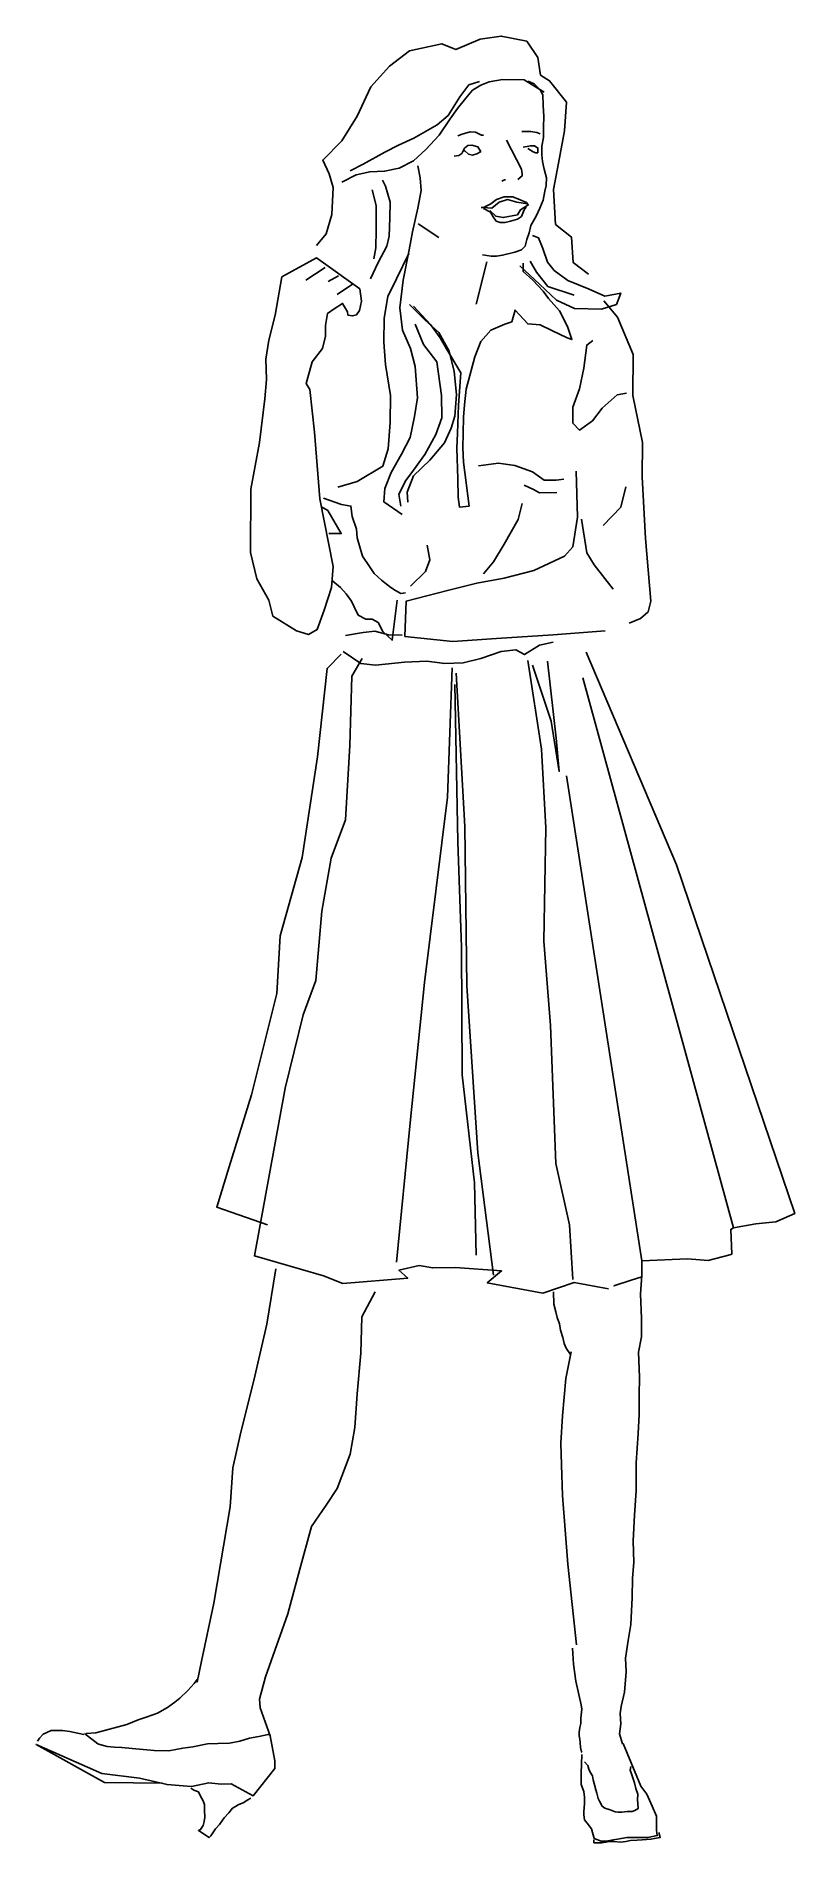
# Model space of a CAD drawing. Extents: x -0.32 to 0.1, y 0 to 1.
import ezdxf

# ---------------------------------------------------------------- set-up
doc = ezdxf.new("R2010")
doc.units = 0
doc.layers.get('0').update_dxf_attribs({"linetype": 'CONTINUOUS'})

msp = doc.modelspace()

# ---------------------------------------------------------------- linework, layer by layer
at = {"color": 0, "linetype": 'CONTINUOUS'}
for p, q in [((-0.0683, 0.8791), (-0.0742, 0.8556)), ((-0.1507, 0.8714), (-0.1564, 0.8681)), ((-0.1429, 0.8668), (-0.1513, 0.8609))]:
    msp.add_line(p, q, dxfattribs=at)
for points in [[(-0.0119, 0.8723), (-0.0204, 0.8787), (-0.0214, 0.8928), (-0.0303, 0.8998), (-0.0314, 0.9192), (-0.0285, 0.9338), (-0.0252, 0.9517), (-0.0242, 0.9677), (-0.0335, 0.9795), (-0.0386, 0.9826), (-0.04, 0.9923), (-0.0462, 1.0014), (-0.0603, 1.0042), (-0.072, 1.0026), (-0.0856, 0.9968), (-0.0933, 0.9999), (-0.1113, 0.996), (-0.1223, 0.9876), (-0.1326, 0.9761), (-0.1403, 0.9598), (-0.1488, 0.9462), (-0.1594, 0.9355), (-0.1558, 0.9279), (-0.1536, 0.9203), (-0.1543, 0.9054), (-0.1574, 0.8947), (-0.1628, 0.8881)], [(-0.0365, 0.9732), (-0.0413, 0.9762), (-0.0476, 0.98), (-0.0596, 0.9802), (-0.0671, 0.9789), (-0.0716, 0.9771), (-0.0762, 0.9742), (-0.08, 0.9698), (-0.0846, 0.9641), (-0.0887, 0.9583), (-0.0948, 0.9494), (-0.1021, 0.9413), (-0.109, 0.9351), (-0.1169, 0.931), (-0.1251, 0.9293), (-0.1333, 0.929), (-0.1409, 0.9274), (-0.1488, 0.9233)], [(-0.0724, 0.979), (-0.0783, 0.9772), (-0.0833, 0.9706), (-0.0898, 0.9602), (-0.0959, 0.9551), (-0.1088, 0.9477), (-0.1174, 0.9437), (-0.1249, 0.9398), (-0.137, 0.9332), (-0.1442, 0.9296)], [(-0.0708, 0.8829), (-0.066, 0.8823), (-0.0629, 0.8823), (-0.0596, 0.8827), (-0.0529, 0.8844), (-0.0492, 0.8858), (-0.0471, 0.8878), (-0.0461, 0.8915), (-0.0448, 0.8952), (-0.044, 0.8992), (-0.0409, 0.9044), (-0.039, 0.9088), (-0.0371, 0.9133), (-0.0362, 0.9182), (-0.0354, 0.9215), (-0.0353, 0.9257), (-0.0365, 0.9305), (-0.0375, 0.9347), (-0.0379, 0.9385), (-0.0378, 0.9433), (-0.0369, 0.9481), (-0.0369, 0.9537), (-0.0368, 0.9596), (-0.037, 0.9657), (-0.0373, 0.9716), (-0.0387, 0.9744), (-0.0421, 0.9777), (-0.0455, 0.9792)], [(-0.0864, 0.9377), (-0.0838, 0.938), (-0.0822, 0.9392), (-0.0808, 0.9421), (-0.0789, 0.9436), (-0.0767, 0.9438), (-0.0733, 0.9428), (-0.0718, 0.9404), (-0.0718, 0.94), (-0.0738, 0.939), (-0.0763, 0.9383), (-0.0785, 0.9387), (-0.0805, 0.9406), (-0.0812, 0.9406)], [(-0.0701, 0.9494), (-0.0713, 0.9494), (-0.0746, 0.951), (-0.0776, 0.9511), (-0.0821, 0.9499), (-0.0844, 0.9489)], [(-0.0575, 0.9466), (-0.0492, 0.9304), (-0.0488, 0.9278), (-0.0488, 0.9267), (-0.0511, 0.9247)], [(-0.0489, 0.9514), (-0.0466, 0.9513), (-0.0439, 0.9513), (-0.0406, 0.9508), (-0.0387, 0.95)], [(-0.0482, 0.9427), (-0.046, 0.9431), (-0.0441, 0.9434), (-0.0419, 0.9434), (-0.04, 0.9422), (-0.0401, 0.9396), (-0.0412, 0.9396), (-0.0426, 0.94), (-0.0456, 0.9419)], [(-0.1067, 0.9323), (-0.1054, 0.9256), (-0.1048, 0.9186), (-0.1067, 0.9088), (-0.1096, 0.8958), (-0.1115, 0.8857), (-0.1148, 0.8689), (-0.1166, 0.8536), (-0.1152, 0.8412), (-0.1106, 0.8311), (-0.1081, 0.821), (-0.1068, 0.8037), (-0.1085, 0.7933), (-0.1109, 0.7817), (-0.1156, 0.7724), (-0.1214, 0.7623), (-0.1249, 0.7535), (-0.1254, 0.746), (-0.1153, 0.739)], [(-0.1263, 0.9244), (-0.1245, 0.9211), (-0.122, 0.9121), (-0.1221, 0.9035), (-0.1226, 0.8934), (-0.1239, 0.8878), (-0.1286, 0.8788), (-0.1328, 0.8696)], [(-0.0579, 0.9245), (-0.0585, 0.9245), (-0.0593, 0.9241), (-0.0601, 0.9239)], [(-0.132, 0.919), (-0.1298, 0.9103), (-0.1297, 0.8968), (-0.1299, 0.8868), (-0.1311, 0.8808)], [(-0.0715, 0.9093), (-0.0701, 0.9093), (-0.0662, 0.9112), (-0.0629, 0.9137), (-0.0587, 0.9152), (-0.054, 0.9151), (-0.0498, 0.9135), (-0.0464, 0.912), (-0.0454, 0.9105)], [(-0.0704, 0.9093), (-0.0656, 0.9089), (-0.0615, 0.9122), (-0.0569, 0.9136), (-0.0517, 0.9121), (-0.0458, 0.9112)], [(-0.0465, 0.9094), (-0.0476, 0.908), (-0.0492, 0.9042), (-0.0496, 0.9038), (-0.0514, 0.9028), (-0.0552, 0.9016), (-0.0582, 0.9009), (-0.0609, 0.9009), (-0.0631, 0.9017), (-0.0649, 0.9041), (-0.0663, 0.9067), (-0.0701, 0.9086)], [(-0.0667, 0.9075), (-0.0634, 0.9044), (-0.0592, 0.9036), (-0.0513, 0.9052), (-0.0496, 0.908), (-0.045, 0.9109)], [(-0.1065, 0.9002), (-0.095, 0.8925)], [(-0.043, 0.8936), (-0.0396, 0.8924), (-0.0372, 0.8864), (-0.0346, 0.8789), (-0.0309, 0.8743), (-0.0235, 0.8687), (-0.0116, 0.864), (-0.0028, 0.8601), (0.0059, 0.8618), (0.0035, 0.8555), (-0.0048, 0.8529), (-0.0197, 0.8532), (-0.0297, 0.8578), (-0.0392, 0.8667), (-0.0501, 0.8768)], [(-0.1116, 0.8838), (-0.1185, 0.8697), (-0.1232, 0.8598), (-0.1253, 0.8478), (-0.1254, 0.8346), (-0.1245, 0.8222), (-0.1217, 0.805), (-0.122, 0.79), (-0.123, 0.7755), (-0.1261, 0.7659), (-0.1402, 0.7574), (-0.151, 0.7542)], [(-0.1581, 0.876), (-0.1687, 0.869)], [(-0.0481, 0.8783), (-0.0481, 0.8738), (-0.0429, 0.8689), (-0.0371, 0.8629), (-0.0342, 0.8587), (-0.028, 0.8519), (-0.0236, 0.8432), (-0.0211, 0.836), (-0.0237, 0.8369), (-0.0322, 0.8411), (-0.0388, 0.8442), (-0.0456, 0.8447), (-0.0527, 0.8523), (-0.0545, 0.8459), (-0.0583, 0.8445), (-0.0662, 0.8412), (-0.0716, 0.835), (-0.075, 0.8264), (-0.0798, 0.8085), (-0.0807, 0.7999), (-0.0813, 0.7929), (-0.0814, 0.7842), (-0.0816, 0.7759), (-0.0812, 0.7681), (-0.0782, 0.7437), (-0.0835, 0.743), (-0.0842, 0.7487), (-0.0844, 0.7588), (-0.0849, 0.7757), (-0.0847, 0.7842), (-0.0841, 0.7996), (-0.0827, 0.8175), (-0.0907, 0.8308), (-0.0943, 0.8369), (-0.0995, 0.8444), (-0.1091, 0.8546)], [(-0.0443, 0.8795), (-0.0407, 0.8734), (-0.0345, 0.8654), (-0.0199, 0.8607)], [(-0.1113, 0.8554), (-0.1028, 0.847), (-0.095, 0.8399), (-0.0893, 0.8296), (-0.0864, 0.8183), (-0.0851, 0.8056), (-0.086, 0.7936), (-0.0881, 0.7869), (-0.0919, 0.7788), (-0.0999, 0.7692), (-0.109, 0.7604), (-0.1126, 0.7514), (-0.1122, 0.7458)], [(-0.0035, 0.8574), (0.0042, 0.8484), (0.0129, 0.8277), (0.0126, 0.8049), (0.0181, 0.7789), (0.0178, 0.7599), (0.0196, 0.7258), (0.0227, 0.691), (0.0211, 0.685), (0.0169, 0.6813), (0.0106, 0.6788)], [(-0.1081, 0.8446), (-0.1034, 0.8332), (-0.0961, 0.8237), (-0.0934, 0.805), (-0.0933, 0.7926), (-0.0967, 0.7833), (-0.1028, 0.7722), (-0.109, 0.7636), (-0.1133, 0.7578), (-0.1171, 0.7503), (-0.116, 0.7436)], [(-0.0095, 0.8355), (-0.0129, 0.8329), (-0.0146, 0.8202), (-0.017, 0.8086), (-0.0206, 0.7986), (-0.0207, 0.7897), (-0.017, 0.7858), (-0.0098, 0.7909), (-0.0044, 0.7979), (0.0039, 0.8053), (0.0091, 0.8063)], [(-0.0027, 0.6745), (-0.0315, 0.6723), (-0.0629, 0.6702), (-0.0872, 0.6687), (-0.1138, 0.6714), (-0.1131, 0.6909), (-0.0902, 0.6968), (-0.0738, 0.701), (-0.0587, 0.7038), (-0.0422, 0.708), (-0.0252, 0.716), (-0.0206, 0.7211), (-0.0181, 0.7376), (-0.0188, 0.763)], [(-0.0257, 0.7586), (-0.0298, 0.758), (-0.0365, 0.7581), (-0.0431, 0.7626), (-0.0528, 0.7662), (-0.0618, 0.7674), (-0.073, 0.766)], [(-0.0296, 0.7512), (-0.0392, 0.751), (-0.0425, 0.7529), (-0.0477, 0.7552)], [(0.0088, 0.7543), (0.0059, 0.7431), (-0.0039, 0.7329)], [(-0.16, 0.7432), (-0.1565, 0.7412), (-0.1491, 0.7284), (-0.1559, 0.7285)], [(-0.1135, 0.6956), (-0.116, 0.6953), (-0.119, 0.6969), (-0.1216, 0.6985), (-0.1249, 0.7011), (-0.1268, 0.7026), (-0.1308, 0.7064), (-0.1334, 0.7102), (-0.1373, 0.7159), (-0.1402, 0.726), (-0.1406, 0.7309), (-0.143, 0.738), (-0.1437, 0.7437), (-0.149, 0.7445), (-0.159, 0.748)], [(-0.0487, 0.7452), (-0.051, 0.7362), (-0.0587, 0.7225), (-0.0646, 0.7128), (-0.0702, 0.7062)], [(-0.0159, 0.7365), (-0.0129, 0.7177), (-0.0088, 0.7112), (0.0018, 0.6976)], [(-0.1014, 0.7221), (-0.1, 0.7139), (-0.1023, 0.7074), (-0.1107, 0.6993)], [(-0.118, 0.6916), (-0.1209, 0.6693), (-0.126, 0.6742), (-0.1287, 0.6791), (-0.132, 0.681), (-0.1354, 0.681), (-0.1398, 0.6833), (-0.142, 0.6878), (-0.1434, 0.6909), (-0.1463, 0.6951), (-0.1496, 0.6985), (-0.1537, 0.702), (-0.1542, 0.7028)], [(-0.1467, 0.6719), (-0.137, 0.6736), (-0.1305, 0.6743), (-0.1228, 0.6723), (-0.1153, 0.6721)], [(-0.1491, 0.6615), (-0.157, 0.6537), (-0.1623, 0.6047), (-0.1707, 0.5488), (-0.183, 0.5055), (-0.1849, 0.4735), (-0.1989, 0.4172), (-0.2112, 0.3773), (-0.2182, 0.355), (-0.19, 0.3452)], [(-0.0316, 0.6682), (-0.0391, 0.6665), (-0.0474, 0.6614), (-0.0522, 0.664), (-0.0604, 0.6631), (-0.0717, 0.6591), (-0.0815, 0.6567), (-0.0916, 0.6564), (-0.1017, 0.6578), (-0.114, 0.6572), (-0.1301, 0.6555), (-0.1383, 0.6564), (-0.148, 0.663)], [(-0.0133, 0.6627), (0.0369, 0.5448), (0.1025, 0.3515), (0.1025, 0.3515), (0.092, 0.3469), (0.0809, 0.3458), (0.0685, 0.3435), (0.067, 0.3427), (0.0675, 0.329), (0.0665, 0.3286), (0.0545, 0.3255), (0.043, 0.3263), (0.0176, 0.3252), (0.0176, 0.3164), (0.0118, 0.3145), (0.0022, 0.3114), (0.0022, 0.3114)], [(-0.1375, 0.6591), (-0.1433, 0.6494), (-0.1443, 0.6109), (-0.1468, 0.5697), (-0.1546, 0.5485), (-0.1599, 0.5191), (-0.1632, 0.4806), (-0.1702, 0.4617), (-0.1802, 0.421), (-0.1973, 0.328), (-0.159, 0.317), (-0.1482, 0.3127), (-0.1122, 0.3156), (-0.1171, 0.32), (-0.1058, 0.3226), (-0.0983, 0.3213), (-0.0859, 0.3215), (-0.0602, 0.3197), (-0.0681, 0.313), (-0.0372, 0.3073), (-0.0199, 0.3133), (-0.0008, 0.3097)], [(-0.0875, 0.6541), (-0.0901, 0.5823), (-0.1029, 0.4796), (-0.1109, 0.4017), (-0.1185, 0.3246)], [(-0.0853, 0.6511), (-0.0806, 0.566), (-0.0794, 0.4778), (-0.0734, 0.3852), (-0.0647, 0.3174)], [(-0.0206, 0.3149), (-0.0225, 0.3452), (-0.0301, 0.3793), (-0.033, 0.4558), (-0.0367, 0.5025), (-0.0357, 0.5653), (-0.0381, 0.6089), (-0.0456, 0.658)], [(-0.043, 0.6554), (-0.0326, 0.6245), (-0.0282, 0.5966), (-0.0298, 0.6151), (-0.0347, 0.6578)], [(-0.0742, 0.3284), (-0.0751, 0.3685), (-0.082, 0.4284), (-0.0824, 0.4992), (-0.0845, 0.5575), (-0.0861, 0.6448)], [(0.0685, 0.3435), (-0.015, 0.6484)], [(0.0176, 0.3252), (-0.0242, 0.5941)], [(-0.2906, 0.0632), (-0.2853, 0.0635), (-0.2805, 0.0648), (-0.2729, 0.0669), (-0.268, 0.0683), (-0.2618, 0.0708), (-0.2573, 0.0723), (-0.2511, 0.0745), (-0.2455, 0.0776), (-0.2415, 0.0806), (-0.2386, 0.0828), (-0.2343, 0.0868), (-0.2324, 0.0891), (-0.2307, 0.0909), (-0.2291, 0.0931), (-0.2291, 0.0917), (-0.2267, 0.1033), (-0.2198, 0.1354), (-0.2107, 0.1889), (-0.2093, 0.2105), (-0.2048, 0.2302), (-0.1976, 0.2589), (-0.1904, 0.2902), (-0.1854, 0.3208)], [(0.007, 0.0574), (0.0052, 0.0631), (0.006, 0.0685), (0.0057, 0.0743), (0.0062, 0.0781), (0.008, 0.0862), (0.009, 0.0974), (0.0085, 0.1049), (0.0101, 0.1148), (0.0116, 0.1236), (0.0122, 0.1387), (0.0124, 0.1493), (0.0132, 0.1581), (0.0129, 0.1701), (0.0135, 0.1842), (0.0145, 0.1977), (0.0145, 0.2133), (0.0156, 0.2295), (0.0161, 0.2401), (0.0161, 0.2507), (0.0163, 0.2607), (0.0158, 0.2746), (0.0174, 0.2831), (0.0174, 0.2933), (0.0169, 0.307), (0.0176, 0.3172)], [(-0.2483, 0.0356), (-0.2805, 0.0361), (-0.3184, 0.0572), (-0.2819, 0.041), (-0.261, 0.0384), (-0.2457, 0.0349), (-0.2367, 0.0343), (-0.2322, 0.0339), (-0.2225, 0.0359), (-0.2158, 0.0352), (-0.2101, 0.0354), (-0.198, 0.0286), (-0.186, 0.0439), (-0.1859, 0.0481), (-0.1885, 0.062), (-0.1941, 0.0774), (-0.1944, 0.0823), (-0.1912, 0.0946), (-0.1787, 0.1296), (-0.172, 0.1544), (-0.1656, 0.1779), (-0.1575, 0.1898), (-0.1514, 0.1991), (-0.1441, 0.218), (-0.1416, 0.2329), (-0.1402, 0.2516), (-0.1383, 0.274), (-0.1376, 0.2942), (-0.1303, 0.308)], [(-0.022, 0.2734), (-0.0244, 0.2769), (-0.0254, 0.2794), (-0.0262, 0.2827), (-0.0275, 0.2869), (-0.028, 0.2904), (-0.0293, 0.2939), (-0.0301, 0.2969), (-0.0312, 0.3012), (-0.0314, 0.3081)], [(-0.0216, 0.2749), (-0.0245, 0.26), (-0.0263, 0.2394), (-0.0273, 0.2241), (-0.027, 0.2122), (-0.0263, 0.1952), (-0.0234, 0.1571), (-0.0186, 0.1124)], [(-0.0154, 0.0528), (-0.0159, 0.053), (-0.0164, 0.0555), (-0.0166, 0.0583), (-0.0167, 0.06), (-0.0171, 0.0619), (-0.0171, 0.064), (-0.0167, 0.0666), (-0.0162, 0.0687), (-0.0162, 0.0711), (-0.0162, 0.0718), (-0.0157, 0.0768), (-0.016, 0.0792), (-0.0189, 0.0922), (-0.0203, 0.1017), (-0.0208, 0.1105)], [(-0.2919, 0.0627), (-0.2997, 0.0644), (-0.3037, 0.0649), (-0.31, 0.0649), (-0.3145, 0.0629), (-0.3165, 0.0607), (-0.3176, 0.059)], [(-0.2916, 0.0632), (-0.2842, 0.0575), (-0.2831, 0.0571), (-0.279, 0.0561), (-0.2748, 0.0557), (-0.2709, 0.0555), (-0.2651, 0.0549), (-0.2611, 0.0545), (-0.2529, 0.0538), (-0.2448, 0.0536), (-0.2369, 0.055), (-0.2314, 0.0559), (-0.2233, 0.0574), (-0.2176, 0.0577), (-0.2111, 0.0579), (-0.2053, 0.059), (-0.2, 0.0606), (-0.1949, 0.0616), (-0.1897, 0.0627), (-0.1888, 0.0627)], [(0.0072, 0.0577), (0.0171, 0.0341), (0.0205, 0.0295), (0.0234, 0.023), (0.0258, 0.0173), (0.0258, 0.0097), (0.0262, 0.0066), (0.021, 0.0055), (0.0152, 0.0055), (0.0114, 0.0055), (0.0094, 0.0055), (0.0042, 0.0047), (0.0018, 0.0043), (-0.0021, 0.0036), (-0.005, 0.0036), (-0.0088, 0.0051), (-0.0102, 0.0104), (-0.0126, 0.0135), (-0.0141, 0.0154), (-0.0146, 0.0181), (-0.0146, 0.02), (-0.0141, 0.0242), (-0.0141, 0.028), (-0.0146, 0.0311), (-0.016, 0.0349), (-0.016, 0.041), (-0.0157, 0.0516)], [(-0.0141, 0.0475), (-0.0123, 0.0455), (-0.0118, 0.0434), (-0.0111, 0.0418), (-0.0098, 0.0398), (-0.0094, 0.0376), (-0.0088, 0.0355), (-0.0079, 0.0319), (-0.0073, 0.0301), (-0.0065, 0.0272), (-0.0058, 0.0257), (-0.0043, 0.0229), (-0.0028, 0.0219), (0, 0.0209), (0.0028, 0.0198), (0.0043, 0.0196), (0.0065, 0.0196), (0.0095, 0.0199), (0.0123, 0.0199), (0.0138, 0.0205), (0.0156, 0.0216), (0.0154, 0.0244), (0.0153, 0.0264), (0.0154, 0.0295), (0.0143, 0.0328), (0.0135, 0.0359), (0.012, 0.0408), (0.0111, 0.0429), (0.0115, 0.045)], [(-0.1993, 0.0273), (-0.2012, 0.0263), (-0.2031, 0.025), (-0.2062, 0.0237), (-0.2078, 0.0227), (-0.2095, 0.0218), (-0.2114, 0.0193), (-0.214, 0.0165), (-0.2166, 0.0127), (-0.2188, 0.0104), (-0.2214, 0.0064), (-0.2224, 0.0055), (-0.2283, 0.0095), (-0.2271, 0.01), (-0.2257, 0.0123), (-0.2252, 0.0144), (-0.2247, 0.0169), (-0.225, 0.0208), (-0.225, 0.0239), (-0.2259, 0.0262), (-0.2269, 0.0282), (-0.2283, 0.0309), (-0.2309, 0.0318), (-0.2326, 0.033)], [(-0.0089, 0.0042), (-0.0089, 0.0027), (-0.0071, 0.0026), (-0.0045, 0.0026), (-0.0025, 0.0029), (-0.0001, 0.0033), (0.0023, 0.0034), (0.0058, 0.003), (0.0088, 0.0034), (0.0113, 0.0039), (0.0151, 0.004), (0.0178, 0.0043), (0.0227, 0.0046), (0.0246, 0.0051), (0.0279, 0.0056), (0.0271, 0.0083)]]:
    msp.add_lwpolyline(points, dxfattribs=at)
msp.add_lwpolyline([(-0.1893, 0.6916), (-0.187, 0.6826), (-0.1739, 0.6746), (-0.1672, 0.6725), (-0.1624, 0.6752), (-0.1585, 0.6859), (-0.1545, 0.6986), (-0.1536, 0.7102), (-0.1609, 0.7477), (-0.164, 0.7847), (-0.1666, 0.8084), (-0.1685, 0.8117), (-0.1653, 0.8236), (-0.1595, 0.8311), (-0.1579, 0.8378), (-0.1578, 0.8438), (-0.1567, 0.8505), (-0.1531, 0.853), (-0.1484, 0.856), (-0.1457, 0.8514), (-0.1454, 0.8496), (-0.1428, 0.8491), (-0.1406, 0.8498), (-0.139, 0.8521), (-0.1378, 0.8573), (-0.1388, 0.8641), (-0.1629, 0.8813), (-0.1821, 0.8707), (-0.1858, 0.8495), (-0.1893, 0.8357), (-0.191, 0.8252), (-0.1905, 0.8139), (-0.1914, 0.8031), (-0.1944, 0.7789), (-0.1993, 0.7531), (-0.1995, 0.718), (-0.196, 0.7033)], close=True, dxfattribs=at)

doc.saveas('drawing.dxf')
